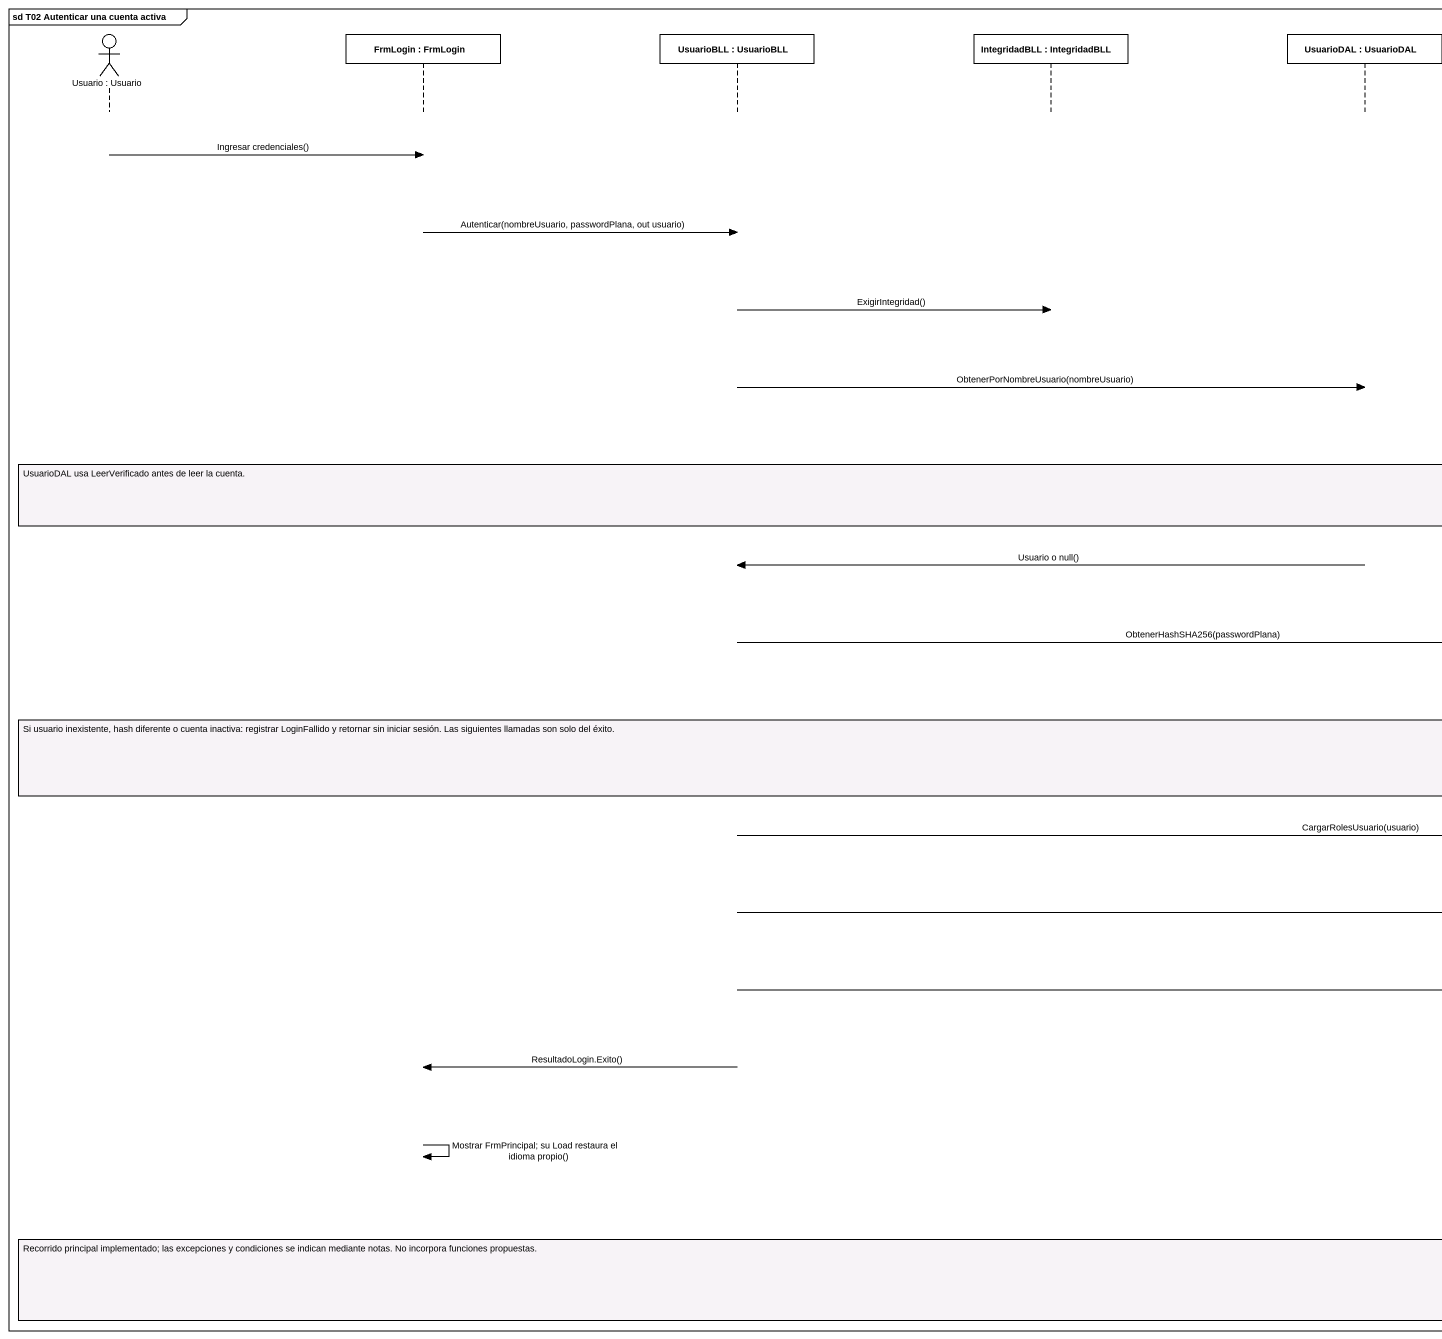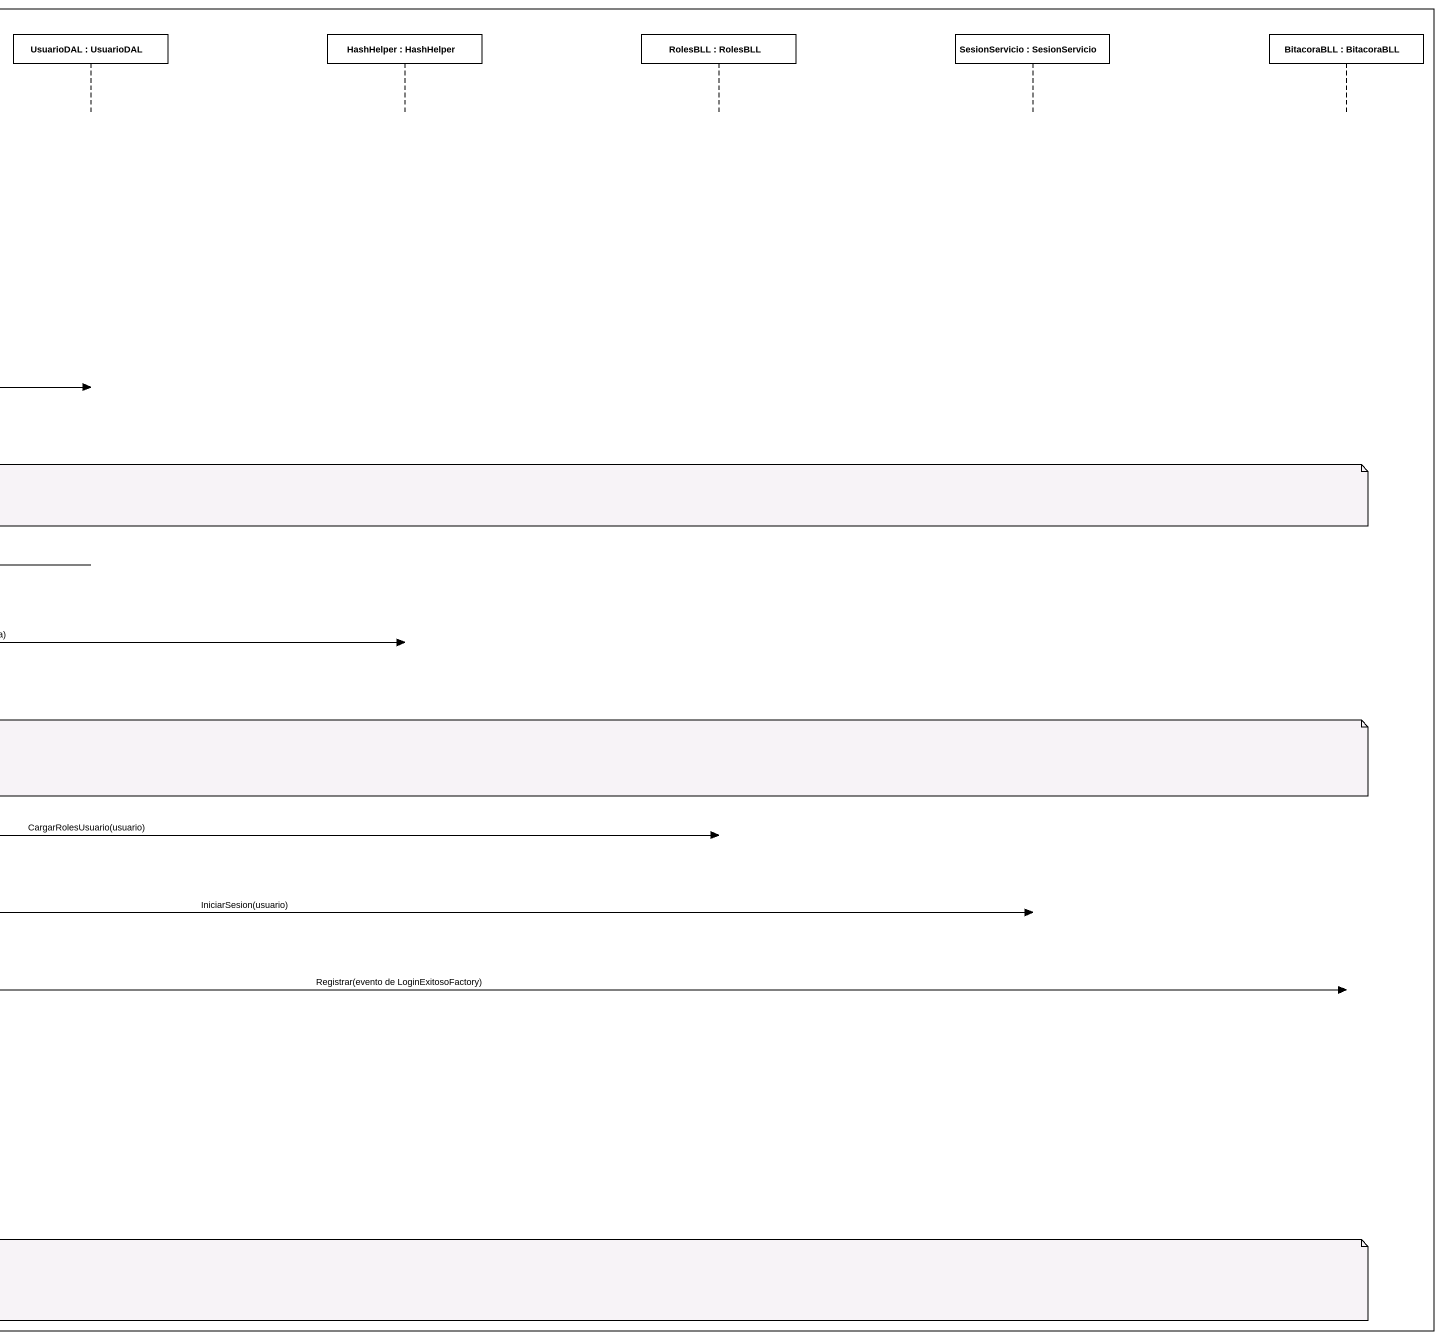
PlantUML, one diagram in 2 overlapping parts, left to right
@startuml
mainframe sd T02 Autenticar una cuenta activa
hide footbox
actor "Usuario : Usuario" as Usuario #FFFFFF
participant "FrmLogin : FrmLogin" as FrmLogin #FFFFFF
participant "UsuarioBLL : UsuarioBLL" as UsuarioBLL #FFFFFF
participant "IntegridadBLL : IntegridadBLL" as IntegridadBLL #FFFFFF
participant "UsuarioDAL : UsuarioDAL" as UsuarioDAL #FFFFFF
participant "HashHelper : HashHelper" as HashHelper #FFFFFF
participant "RolesBLL : RolesBLL" as RolesBLL #FFFFFF
participant "SesionServicio : SesionServicio" as SesionServicio #FFFFFF
participant "BitacoraBLL : BitacoraBLL" as BitacoraBLL #FFFFFF

Usuario -> FrmLogin : Ingresar credenciales()
FrmLogin -> UsuarioBLL : Autenticar(nombreUsuario, passwordPlana, out usuario)
UsuarioBLL -> IntegridadBLL : ExigirIntegridad()
UsuarioBLL -> UsuarioDAL : ObtenerPorNombreUsuario(nombreUsuario)
note over UsuarioDAL : UsuarioDAL usa LeerVerificado antes de leer la cuenta.
UsuarioDAL -> UsuarioBLL : Usuario o null()
UsuarioBLL -> HashHelper : ObtenerHashSHA256(passwordPlana)
note over UsuarioDAL : Si usuario inexistente, hash diferente o cuenta inactiva: registrar LoginFallido y retornar sin iniciar sesión. Las siguientes llamadas son solo del éxito.
UsuarioBLL -> RolesBLL : CargarRolesUsuario(usuario)
UsuarioBLL -> SesionServicio : IniciarSesion(usuario)
UsuarioBLL -> BitacoraBLL : Registrar(evento de LoginExitosoFactory)
UsuarioBLL -> FrmLogin : ResultadoLogin.Exito()
FrmLogin -> FrmLogin : Mostrar FrmPrincipal; su Load restaura el idioma propio()
note over UsuarioDAL : Recorrido principal implementado; las excepciones y condiciones se indican mediante notas. No incorpora funciones propuestas.
@enduml
